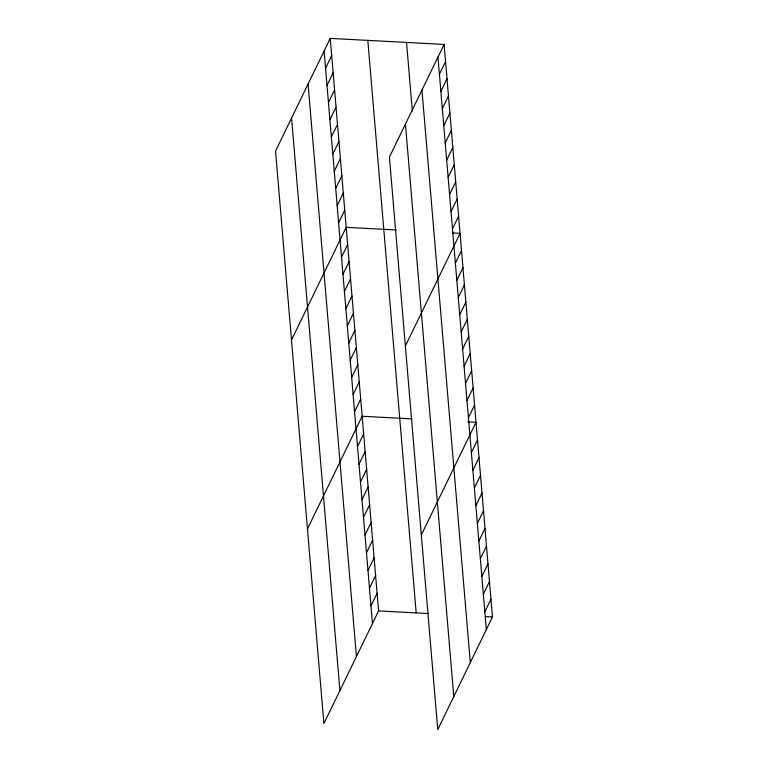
<?xml version="1.0" encoding="UTF-8"?>
<svg xmlns="http://www.w3.org/2000/svg" width="768" height="768" viewBox="0 0 768 768"><rect width="100%" height="100%" fill="white"/><g stroke="black" fill="none" stroke-linecap="round" stroke-linejoin="round"><path stroke-width="1.15" d="M330.24 38.4L275.539 151.056L323.894 723.581L378.595 610.915L330.24 38.4L444.106 44.419L492.461 616.944L437.76 729.6L389.405 157.085L444.106 44.419M325.555 68.218L331.69 55.574M327.005 85.392L333.139 72.749M328.454 102.566L334.589 89.923M329.904 119.741L336.038 107.098M331.354 136.915L337.498 124.282M332.803 154.09L338.947 141.456M334.262 171.264L340.397 158.63M335.712 188.448L341.846 175.805M337.162 205.622L343.296 192.979M338.611 222.797L344.746 210.154M291.494 339.994L346.195 227.328L396.298 229.978M341.51 257.146L347.645 244.502M439.421 74.237L445.565 61.594M342.96 274.32L349.094 261.686M440.87 91.411L447.014 78.768M344.41 291.494L350.554 278.861M442.32 108.586L448.464 95.952M345.859 308.669L352.003 296.035M443.779 125.76L449.914 113.126M347.318 325.853L353.453 313.21M445.229 142.934L451.363 130.301M348.768 343.027L354.902 330.384M446.678 160.109L452.813 147.475M350.218 360.202L356.352 347.558M448.128 177.293L454.262 164.65M351.667 377.376L357.802 364.733M449.578 194.467L455.712 181.824M353.117 394.55L359.251 381.907M451.027 211.642L457.162 198.998M354.566 411.725L360.701 399.091M452.477 228.816L458.611 216.173M307.45 528.922L362.15 416.266L412.253 418.915M405.36 346.013L460.07 233.357L453.024 232.982M357.514 446.602L363.648 433.958M455.376 263.165L461.52 250.531M359.011 464.294L365.146 451.651M456.835 280.339L462.97 267.706M360.499 481.987L366.634 469.354M458.285 297.514L464.419 284.88M361.997 499.69L368.131 487.046M459.734 314.698L465.869 302.054M363.494 517.382L369.629 504.739M461.184 331.872L467.318 319.229M364.982 535.075L371.126 522.442M462.634 349.046L468.768 336.403M366.48 552.778L372.614 540.134M464.083 366.221L470.218 353.578M367.978 570.47L374.112 557.827M465.533 383.395L471.667 370.762M369.466 588.163L375.61 575.53M466.982 400.57L473.126 387.936M370.963 605.866L377.098 593.222M468.432 417.744L474.576 405.11M421.315 534.941L476.026 422.285L467.808 421.853M471.379 452.621L477.514 439.978M472.877 470.314L479.011 457.68M474.374 488.006L480.509 475.373M475.862 505.709L482.006 493.066M477.36 523.402L483.494 510.768M478.858 541.094L484.992 528.461M480.346 558.797L486.49 546.154M481.843 576.49L487.978 563.856M483.341 594.182L489.475 581.549M484.829 611.885L490.973 599.242M378.595 610.915L428.698 613.565M485.414 616.57L492.461 616.944M437.971 57.062L486.326 629.578M421.949 90.067L470.304 662.582M406.531 42.432L412.339 111.139M405.437 124.07L453.782 696.595M367.814 40.387L416.17 612.902M324.106 51.043L372.461 623.558M308.074 84.048L356.429 656.563M291.562 118.051L339.917 690.576"/></g></svg>
